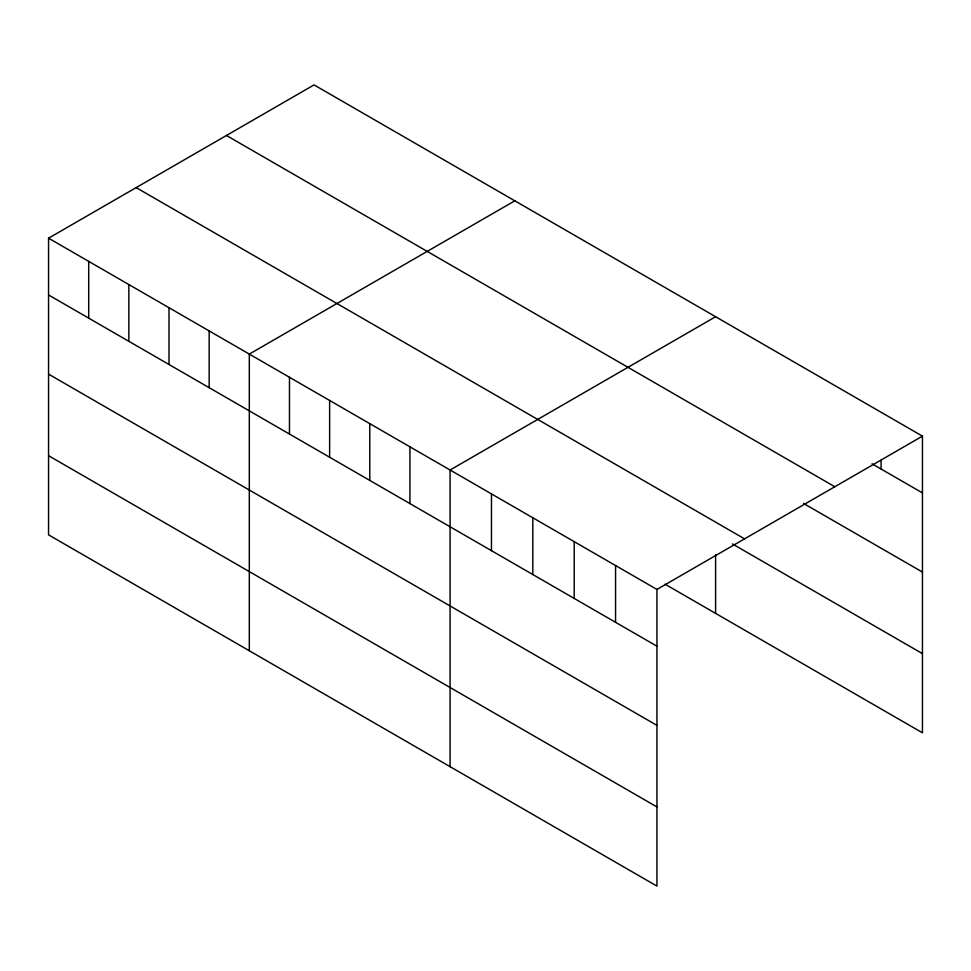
<?xml version="1.0" encoding="UTF-8"?>
<svg xmlns="http://www.w3.org/2000/svg" width="971" height="971" viewBox="0 0 971 971"><rect width="100%" height="100%" fill="white"/><g stroke="black" fill="none" stroke-linecap="round" stroke-linejoin="round"><path stroke-width="1.46" d="M48.55 238.186L656.942 589.433L656.942 886.098L48.55 534.851L48.55 238.186L314.058 84.902L922.45 436.149L922.45 732.814L665.086 584.214M514.824 200.815L249.316 354.099L249.316 650.764M715.603 316.728L450.083 470.013L450.083 766.677M656.942 589.433L922.45 436.149M872.031 463.798L922.45 492.916M226.437 135.479L834.829 486.738M803.515 503.415L922.45 572.077M136.171 187.609L744.563 538.856M732.401 543.918L922.45 653.641M48.55 294.953L656.942 646.201M48.55 374.126L656.942 725.373M48.55 455.69L656.942 806.937M881.085 460.06L881.085 469.029M715.603 554.744L715.603 613.381M615.565 565.559L615.565 622.314M574.201 541.672L574.201 598.439M532.824 517.786L532.824 574.553M491.46 493.899L491.46 550.666M409.932 446.83L409.932 503.597M369.781 423.647L369.781 480.414M329.63 400.465L329.63 457.232M289.467 377.282L289.467 434.049M209.166 330.917L209.166 387.684M169.015 307.734L169.015 364.501M128.852 284.552L128.852 341.319M88.701 261.369L88.701 318.136"/></g></svg>
